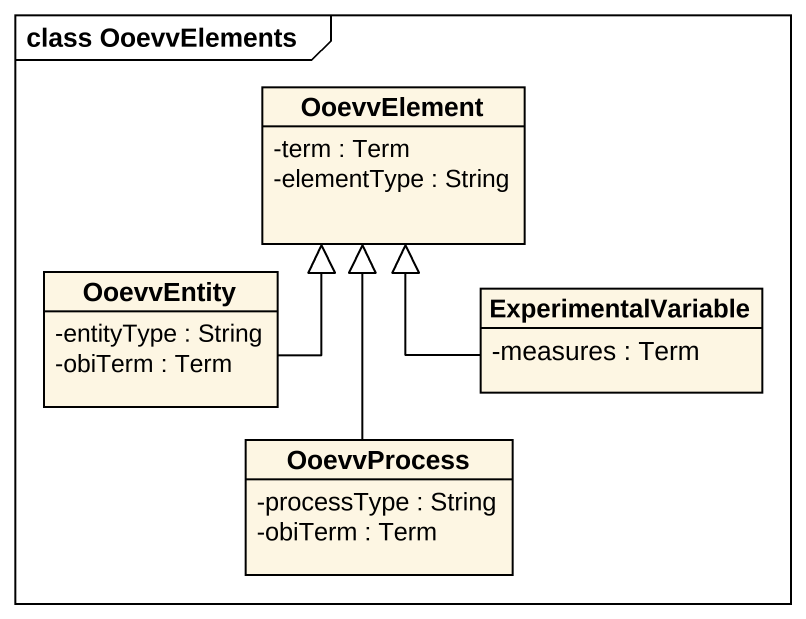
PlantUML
@startuml
mainframe class OoevvElements
hide circle
hide empty members
skinparam classAttributeIconSize 0
class OoevvElement {
  -term : Term
  -elementType : String
}
class OoevvEntity {
  -entityType : String
  -obiTerm : Term
}
class ExperimentalVariable {
  -measures : Term
}
class OoevvProcess {
  -processType : String
  -obiTerm : Term
}
OoevvEntity -up-|> OoevvElement
ExperimentalVariable -up-|> OoevvElement
OoevvProcess -up-|> OoevvElement
@enduml
